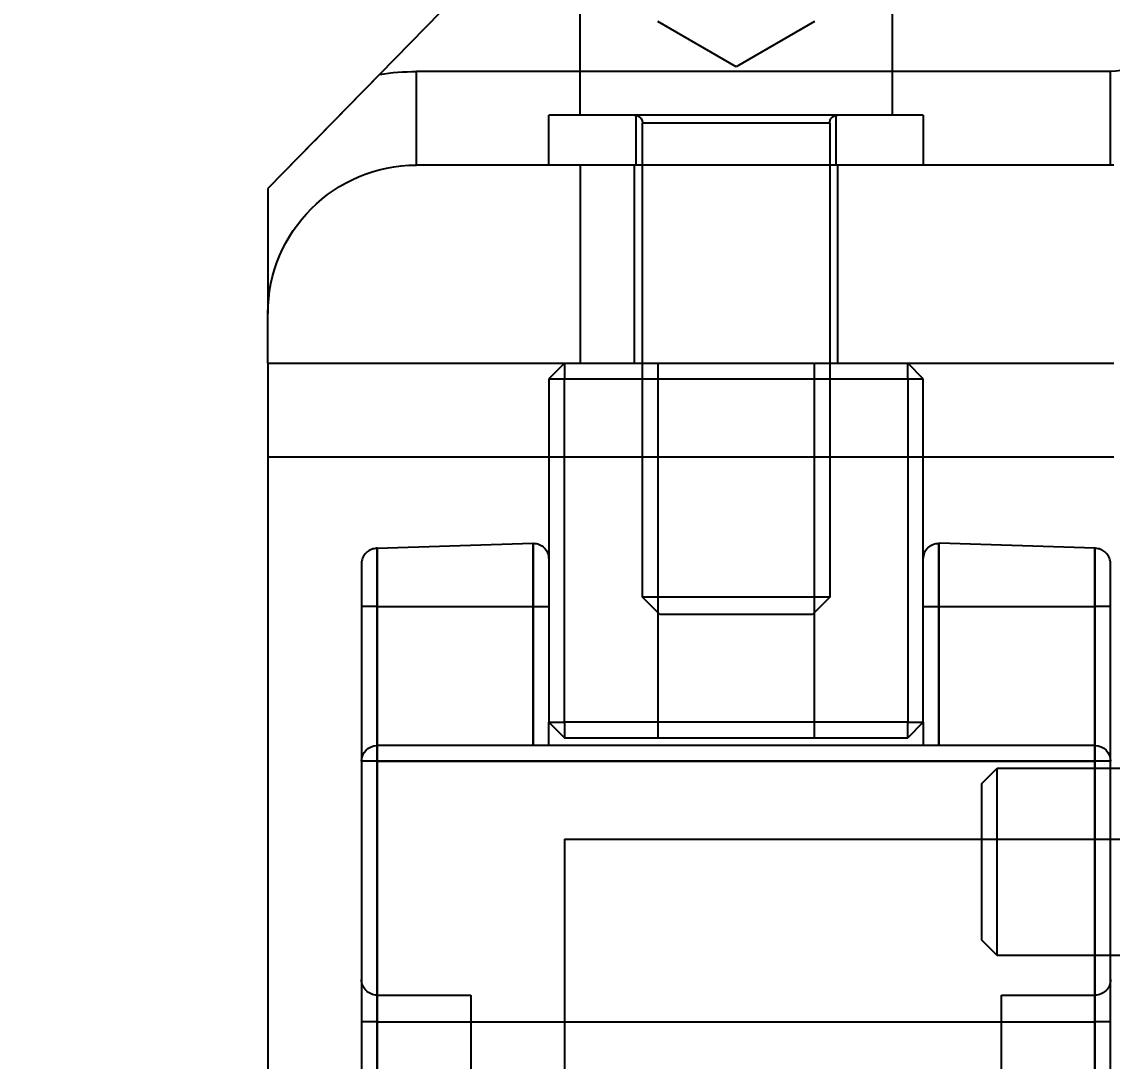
# Model space of a CAD drawing. Header units: metres. Extents: x 0 to 63075, y 0 to 44550.
# Drawn here: x 36969.28 to 37004.22, y 17460.02 to 17493.33 of the extents above; entities that cross this region are included whole.
import ezdxf

# ---------------------------------------------------------------- set-up
doc = ezdxf.new("R2010")
doc.units = ezdxf.units.M
doc.header["$LTSCALE"] = 75
doc.linetypes.add('HIDDEN2', pattern=[4.7625, 3.175, -1.5875])
for name, color, linetype in [('SDM', 7, 'Continuous'), ('SL4', 4, 'Continuous'), ('ST1', 7, 'HIDDEN2')]:
    doc.layers.add(name, color=color, linetype=linetype)
doc.styles.add('ROMANS', font='ROMANS.SHX')
doc.dimstyles.new('75___1-75', dxfattribs={"dimscale": 75, "dimtxt": 2.5, "dimasz": 2, "dimexe": 1.5, "dimexo": 1, "dimgap": 0.5, "dimtad": 1, "dimdec": 0, "dimzin": 12, "dimtxsty": 'ROMANS', "dimcen": 0, "dimclrd": 256, "dimclre": 256, "dimclrt": 3, "dimazin": 3, "dimtfac": 1, "dimtdec": 0, "dimtmove": 0, "dimatfit": 0, "dimfxl": 1, "dimlwd": -1, "dimlwe": -1, "dimarcsym": 0})

# ---------------------------------------------------------------- blocks, each defined once
blk = doc.blocks.new('*D34')
at = {"layer": 'Defpoints', "color": 0, "transparency": 16777216}
for p in [(33418.742, 17728.439), (37150.032, 17728.439), (37007.795, 17285.374)]:
    blk.add_point(p, dxfattribs=at)
at = {"layer": 'SDM', "transparency": 16777216}
for p, q in [((33418.742, 17878.439), (33418.742, 18585.582)), ((37075.032, 17728.439), (33306.242, 17728.439)), ((33418.742, 17285.374), (33418.742, 17728.439)), ((36932.795, 17285.374), (33306.242, 17285.374)), ((33418.742, 17135.374), (33418.742, 16985.374))]:
    blk.add_line(p, q, dxfattribs=at)
for points in [[(33393.742, 17878.439), (33443.742, 17878.439), (33418.742, 17728.439)], [(33393.742, 17135.374), (33443.742, 17135.374), (33418.742, 17285.374)]]:
    blk.add_solid(points, dxfattribs=at)
at = {"layer": 'SDM', "color": 3, "transparency": 16777216, "insert": (33287.492, 18307.01), "char_height": 187.5, "attachment_point": 5, "rotation": 90, "style": 'ROMANS'}
blk.add_mtext('443', dxfattribs=at)
blk = doc.blocks.new('A$C542b401d')
at = {"layer": 'SL4'}
for p, q in [((346.869, 1577.531), (372.29, 1551.509)), ((355.865, 1555.6), (355.865, 1550.2)), ((365.865, 1550.2), (365.865, 1555.6)), ((348.878, 1551.6), (348.878, 1548.6)), ((348.878, 1551.6), (355.865, 1551.6)), ((365.865, 1551.6), (371.108, 1551.6)), ((371.108, 1548.6), (371.108, 1551.6)), ((354.865, 1550.2), (354.865, 1548.6)), ((354.865, 1550.2), (366.865, 1550.2)), ((366.865, 1548.6), (366.865, 1550.2)), ((348.762, 1548.601), (348.878, 1548.6)), ((348.878, 1548.6), (365.865, 1548.6)), ((365.865, 1548.6), (365.865, 1542.25)), ((365.865, 1548.6), (371.108, 1548.6)), ((375.865, 1542.25), (375.865, 1543.843)), ((365.865, 1542.25), (348.762, 1542.25)), ((354.865, 1541.75), (355.365, 1542.25)), ((355.365, 1541.75), (355.365, 1542.25)), ((375.865, 1542.25), (365.865, 1542.25)), ((366.365, 1542.25), (366.365, 1541.75)), ((366.365, 1542.25), (366.865, 1541.75)), ((375.865, 1542.25), (375.865, 1539.25)), ((354.865, 1530.75), (354.865, 1541.75)), ((355.365, 1541.75), (354.865, 1541.75)), ((355.365, 1541.75), (355.365, 1530.75)), ((366.365, 1541.75), (355.365, 1541.75)), ((366.365, 1530.75), (366.365, 1541.75)), ((366.865, 1541.75), (366.365, 1541.75)), ((366.865, 1541.75), (366.865, 1530.75)), ((354.865, 1539.25), (348.762, 1539.25)), ((375.865, 1539.25), (366.865, 1539.25)), ((375.865, 1539.25), (375.865, 1509)), ((349.349, 1536.32), (349.365, 1536.32)), ((349.365, 1536.32), (354.349, 1536.483)), ((349.365, 1536.32), (349.365, 1534.46)), ((354.365, 1536.483), (354.349, 1536.483)), ((354.365, 1534.46), (354.365, 1536.483)), ((367.365, 1536.483), (367.365, 1534.46)), ((367.381, 1536.483), (367.365, 1536.483)), ((372.365, 1536.32), (367.381, 1536.483)), ((372.365, 1534.46), (372.365, 1536.32)), ((372.365, 1536.32), (372.381, 1536.32)), ((348.865, 1534.46), (348.865, 1535.82)), ((372.865, 1535.82), (372.865, 1534.46)), ((348.865, 1534.46), (349.365, 1534.46)), ((348.865, 1529.5), (348.865, 1534.46)), ((354.365, 1534.46), (349.365, 1534.46)), ((349.365, 1534.46), (349.365, 1530)), ((354.865, 1534.46), (354.365, 1534.46)), ((354.365, 1530), (354.365, 1534.46)), ((367.365, 1534.46), (366.865, 1534.46)), ((372.365, 1534.46), (367.365, 1534.46)), ((367.365, 1534.46), (367.365, 1530)), ((372.365, 1530), (372.365, 1534.46)), ((372.365, 1534.46), (372.865, 1534.46)), ((372.865, 1534.46), (372.865, 1529.5)), ((354.865, 1530.75), (354.865, 1530)), ((355.365, 1530.75), (354.865, 1530.75)), ((355.365, 1530.25), (354.865, 1530.75)), ((355.365, 1530.25), (355.365, 1530.75)), ((355.365, 1530.75), (366.365, 1530.75)), ((366.365, 1530.75), (366.365, 1530.25)), ((366.865, 1530.75), (366.365, 1530.25)), ((366.865, 1530.75), (366.365, 1530.75)), ((366.865, 1530), (366.865, 1530.75)), ((366.365, 1530.25), (355.365, 1530.25)), ((349.365, 1529.5), (349.365, 1530)), ((349.365, 1530), (372.365, 1530)), ((372.365, 1529.5), (372.365, 1530)), ((348.865, 1529.5), (349.365, 1529.5)), ((348.865, 1518.71), (348.865, 1529.5)), ((349.365, 1529.5), (349.365, 1518.71)), ((372.365, 1529.5), (349.365, 1529.5)), ((372.365, 1518.71), (372.365, 1529.5)), ((372.365, 1529.5), (372.865, 1529.5)), ((372.865, 1529.5), (372.865, 1518.71))]:
    blk.add_line(p, q, dxfattribs=at)
for centre, radius, start, end in [((348.878, 1553.362), 1.763, 180, 270), ((371.108, 1543.843), 7.757, 81.2317, 90), ((371.108, 1543.843), 4.757, 0, 90), ((349.365, 1529.5), 0.5, 90, 180), ((372.365, 1529.5), 0.5, 0, 90)]:
    blk.add_arc(centre, radius, start, end, dxfattribs=at)
for points, knots in [([(372.29, 1551.509), (372.957, 1550.827), (374.075, 1549.682), (375.35, 1548.377), (375.865, 1547.85)], [0, 0, 0, 0, 0.595978, 1, 1, 1, 1]), ([(375.865, 1547.85), (375.865, 1547.041), (375.865, 1545.794), (375.865, 1544.35), (375.865, 1543.843)], [0, 0, 0, 0, 0.648144, 1, 1, 1, 1]), ([(348.865, 1535.82), (348.865, 1535.822), (348.865, 1535.857), (348.875, 1535.948), (348.929, 1536.084), (349.039, 1536.21), (349.183, 1536.298), (349.294, 1536.313), (349.349, 1536.32)], [0, 0, 0, 0, 0.00841, 0.140315, 0.359805, 0.574575, 0.787251, 1, 1, 1, 1]), ([(354.865, 1535.983), (354.858, 1536.049), (354.844, 1536.18), (354.728, 1536.345), (354.563, 1536.461), (354.431, 1536.476), (354.365, 1536.483)], [0, 0, 0, 0, 0.2499999, 0.4999999, 0.7499999, 1, 1, 1, 1]), ([(367.365, 1536.483), (367.299, 1536.476), (367.168, 1536.461), (367.003, 1536.346), (366.888, 1536.183), (366.873, 1536.053), (366.865, 1535.988)], [0, 0, 0, 0, 0.25, 0.5, 0.75, 1, 1, 1, 1]), ([(372.381, 1536.32), (372.436, 1536.313), (372.547, 1536.298), (372.691, 1536.21), (372.801, 1536.084), (372.855, 1535.948), (372.865, 1535.857), (372.865, 1535.822), (372.865, 1535.82)], [0, 0, 0, 0, 0.212749, 0.425425, 0.640195, 0.859685, 0.99159, 1, 1, 1, 1])]:
    blk.add_open_spline(points, degree=3, knots=knots, dxfattribs=at)
at = {"layer": 'ST1'}
for p, q in [((358.355, 1553.2), (360.865, 1551.751)), ((360.865, 1551.751), (363.375, 1553.2)), ((355.865, 1551.6), (365.865, 1551.6)), ((372.29, 1551.509), (375.865, 1547.85)), ((357.665, 1550.2), (357.665, 1548.6)), ((364.065, 1548.6), (364.065, 1550.2)), ((357.865, 1549.95), (363.865, 1549.95)), ((357.865, 1549.95), (357.865, 1534.754)), ((363.865, 1534.754), (363.865, 1549.95)), ((357.615, 1548.6), (357.615, 1542.25)), ((364.115, 1542.25), (364.115, 1548.6)), ((358.365, 1542.25), (358.365, 1530.25)), ((363.365, 1530.25), (363.365, 1542.25)), ((366.865, 1539.25), (354.865, 1539.25)), ((349.365, 1534.46), (349.365, 1536.32)), ((354.365, 1536.483), (354.365, 1534.46)), ((367.365, 1534.46), (367.365, 1536.483)), ((372.365, 1536.32), (372.365, 1534.46)), ((357.865, 1534.754), (363.865, 1534.754)), ((357.865, 1534.754), (358.42, 1534.2)), ((363.311, 1534.2), (363.865, 1534.754)), ((348.865, 1534.46), (349.365, 1534.46)), ((349.365, 1530), (349.365, 1534.46)), ((354.365, 1534.46), (349.365, 1534.46)), ((354.865, 1534.46), (354.365, 1534.46)), ((354.365, 1534.46), (354.365, 1530)), ((367.365, 1534.46), (366.865, 1534.46)), ((367.365, 1530), (367.365, 1534.46)), ((372.365, 1534.46), (367.365, 1534.46)), ((372.365, 1534.46), (372.865, 1534.46)), ((372.365, 1534.46), (372.365, 1530)), ((358.42, 1534.2), (363.311, 1534.2)), ((349.365, 1530), (349.365, 1529.5)), ((372.365, 1530), (372.365, 1529.5)), ((352.5, 1529.27), (333.25, 1529.27)), ((348.865, 1529.5), (349.365, 1529.5)), ((349.365, 1529.5), (372.365, 1529.5)), ((349.365, 1521.15), (349.365, 1529.5)), ((352.5, 1523.27), (352.5, 1529.27)), ((353, 1528.77), (352.5, 1529.27)), ((372.365, 1529.5), (372.365, 1521.15)), ((372.365, 1529.5), (372.865, 1529.5)), ((353, 1528.77), (353, 1523.77)), ((366.365, 1527), (337.765, 1527)), ((366.365, 1527), (366.365, 1457)), ((352.5, 1523.27), (353, 1523.77)), ((333.25, 1523.27), (352.5, 1523.27)), ((352.365, 1522), (349.365, 1522)), ((349.365, 1521.956), (349.365, 1462.044)), ((352.365, 1462), (352.365, 1522)), ((369.365, 1522), (369.365, 1462)), ((372.365, 1522), (369.365, 1522)), ((372.365, 1462.044), (372.365, 1521.956)), ((348.865, 1521.15), (349.365, 1521.15)), ((349.365, 1517.5), (349.365, 1521.15)), ((372.365, 1521.15), (349.365, 1521.15)), ((372.365, 1521.15), (372.865, 1521.15)), ((372.365, 1521.15), (372.365, 1517.5))]:
    blk.add_line(p, q, dxfattribs=at)
for centre, radius, start, end in [((357.615, 1549.95), 0.25, 0, 90), ((364.115, 1549.95), 0.25, 90, 180), ((349.365, 1522.5), 0.5, 180, 270), ((372.365, 1522.5), 0.5, 270, 0)]:
    blk.add_arc(centre, radius, start, end, dxfattribs=at)

msp = doc.modelspace()

# ---------------------------------------------------------------- block references
at = {"layer": 'SDM', "xscale": -1}
msp.add_blockref('A$C542b401d', (37353.032, 15940.137), dxfattribs=at)

# ---------------------------------------------------------------- dimensions: what is measured, and where the dimension line sits
at = {"layer": 'SDM'}
dim = msp.add_linear_dim(base=(33418.742, 17728.439), p1=(37007.795, 17285.374), p2=(37150.032, 17728.439), angle=90, dimstyle='75___1-75', dxfattribs=at)
dim.commit()
dim.dimension.update_dxf_attribs({"geometry": '*D34', "text_midpoint": (33287.492, 18307.01)})

doc.saveas('drawing.dxf')
